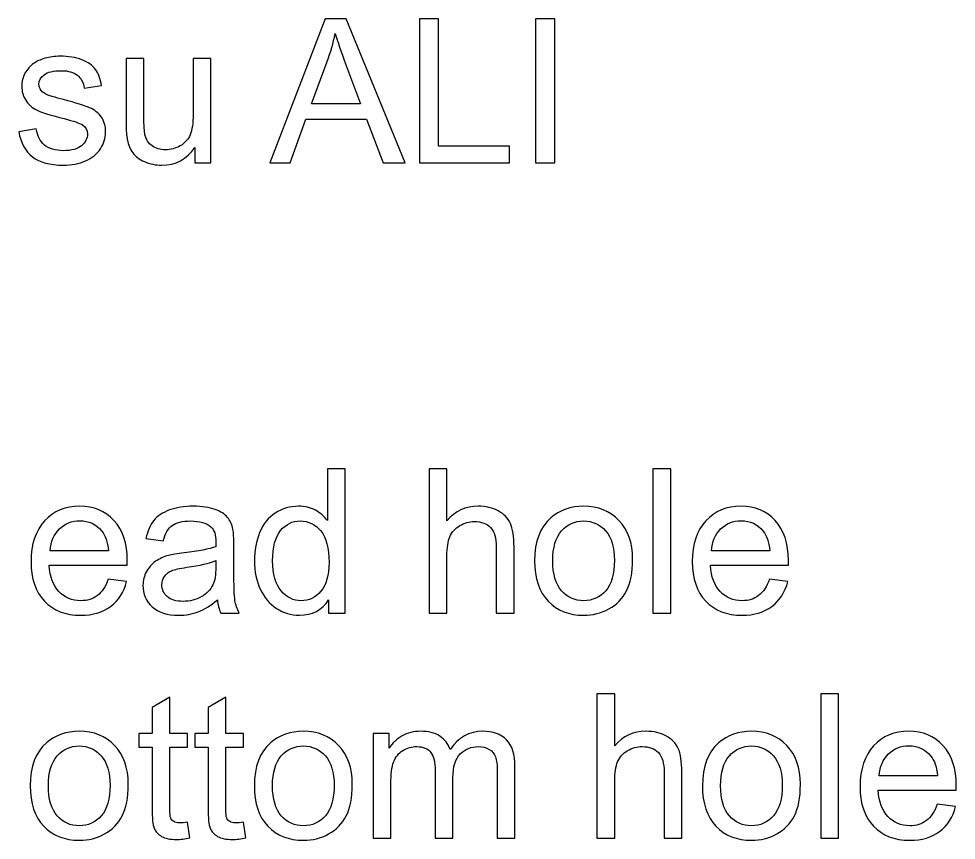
# Model space of a CAD drawing. Header units: centimetres. Extents: x -93 to 10, y -23 to 17.
# Drawn here: x 2.31 to 10.19, y 5.89 to 12.79 of the extents above; entities that cross this region are included whole.
import ezdxf

# ---------------------------------------------------------------- set-up
doc = ezdxf.new("R2010")
doc.units = ezdxf.units.CM
doc.header["$MEASUREMENT"] = 0
doc.layers.add('CASE_LAYER', color=7, linetype='Continuous')

msp = doc.modelspace()

# ---------------------------------------------------------------- linework, layer by layer
at = {"layer": 'CASE_LAYER', "color": 250}
for points, knots in [([(4.42009, 11.57997), (4.42009, 11.57997), (4.88519, 12.79239), (4.88519, 12.79239), (4.88519, 12.79239), (5.06158, 12.79239), (5.06158, 12.79239), (5.06158, 12.79239), (5.55519, 11.57997), (5.55519, 11.57997), (5.55519, 11.57997), (5.37259, 11.57997), (5.37259, 11.57997), (5.37259, 11.57997), (5.23232, 11.94742), (5.23232, 11.94742), (5.23232, 11.94742), (4.72178, 11.94742), (4.72178, 11.94742), (4.72178, 11.94742), (4.59027, 11.57997), (4.59027, 11.57997), (4.59027, 11.57997), (4.42009, 11.57997), (4.42009, 11.57997)], [0, 0, 0, 0, 0.125, 0.125, 0.125, 0.25, 0.25, 0.25, 0.375, 0.375, 0.375, 0.5, 0.5, 0.5, 0.625, 0.625, 0.625, 0.75, 0.75, 0.75, 0.875, 0.875, 0.875, 1, 1, 1, 1]), ([(5.67569, 11.57997), (5.67569, 11.57997), (5.67569, 12.79239), (5.67569, 12.79239), (5.67569, 12.79239), (5.83656, 12.79239), (5.83656, 12.79239), (5.83656, 12.79239), (5.83656, 11.72221), (5.83656, 11.72221), (5.83656, 11.72221), (6.43261, 11.72221), (6.43261, 11.72221), (6.43261, 11.72221), (6.43261, 11.57997), (6.43261, 11.57997), (6.43261, 11.57997), (5.67569, 11.57997), (5.67569, 11.57997)], [0, 0, 0, 0, 0.1666667, 0.1666667, 0.1666667, 0.3333333, 0.3333333, 0.3333333, 0.5, 0.5, 0.5, 0.6666667, 0.6666667, 0.6666667, 0.8333333, 0.8333333, 0.8333333, 1, 1, 1, 1]), ([(6.65133, 11.57997), (6.65133, 11.57997), (6.65133, 12.79239), (6.65133, 12.79239), (6.65133, 12.79239), (6.8122, 12.79239), (6.8122, 12.79239), (6.8122, 12.79239), (6.8122, 11.57997), (6.8122, 11.57997), (6.8122, 11.57997), (6.65133, 11.57997), (6.65133, 11.57997)], [0, 0, 0, 0, 0.25, 0.25, 0.25, 0.5, 0.5, 0.5, 0.75, 0.75, 0.75, 1, 1, 1, 1]), ([(4.76892, 12.07781), (4.76892, 12.07781), (5.18209, 12.07781), (5.18209, 12.07781), (5.18209, 12.07781), (5.05565, 12.41394), (5.05565, 12.41394), (5.01755, 12.5161), (4.98877, 12.60048), (4.96873, 12.66709), (4.95208, 12.58807), (4.92978, 12.51045), (4.90184, 12.43369), (4.90184, 12.43369), (4.76892, 12.07781), (4.76892, 12.07781)], [0, 0, 0, 0, 0.2, 0.2, 0.2, 0.4, 0.4, 0.4, 0.6, 0.6, 0.6, 0.8, 0.8, 0.8, 1, 1, 1, 1]), ([(2.30963, 11.84244), (2.30963, 11.84244), (2.45695, 11.86614), (2.45695, 11.86614), (2.46514, 11.80716), (2.48828, 11.762), (2.5261, 11.73039), (2.56391, 11.69907), (2.61697, 11.68326), (2.68471, 11.68326), (2.75329, 11.68326), (2.80409, 11.69709), (2.83739, 11.72503), (2.87041, 11.75269), (2.88706, 11.78543), (2.88706, 11.82296), (2.88706, 11.85655), (2.8721, 11.88308), (2.84247, 11.90227), (2.82158, 11.91553), (2.77078, 11.93218), (2.69007, 11.95278), (2.58113, 11.98016), (2.50578, 12.00387), (2.46344, 12.0239), (2.42139, 12.04422), (2.3895, 12.07188), (2.36777, 12.10744), (2.34604, 12.14272), (2.33503, 12.18195), (2.33503, 12.22485), (2.33503, 12.26408), (2.34406, 12.3002), (2.36184, 12.3335), (2.37991, 12.3668), (2.40418, 12.39446), (2.43494, 12.41648), (2.45808, 12.43341), (2.48969, 12.4478), (2.52948, 12.45965), (2.56956, 12.47151), (2.61217, 12.47743), (2.65789, 12.47743), (2.72676, 12.47743), (2.78715, 12.46756), (2.83908, 12.44752), (2.89129, 12.42776), (2.92967, 12.40067), (2.95451, 12.3668), (2.97906, 12.33266), (2.99628, 12.28722), (3.00559, 12.23021), (3.00559, 12.23021), (2.85997, 12.20989), (2.85997, 12.20989), (2.85347, 12.25561), (2.83428, 12.29145), (2.80267, 12.31713), (2.77107, 12.34282), (2.72647, 12.35552), (2.66862, 12.35552), (2.6006, 12.35552), (2.55178, 12.34423), (2.52271, 12.32165), (2.49364, 12.29907), (2.47897, 12.27254), (2.47897, 12.24234), (2.47897, 12.22315), (2.48489, 12.20566), (2.49703, 12.19013), (2.50916, 12.17433), (2.52807, 12.16106), (2.55404, 12.15062), (2.56899, 12.14498), (2.61246, 12.13228), (2.68527, 12.11252), (2.79026, 12.08458), (2.86363, 12.06144), (2.9054, 12.04366), (2.94717, 12.02588), (2.97991, 11.99963), (3.00362, 11.96577), (3.02761, 11.93162), (3.03946, 11.88928), (3.03946, 11.83849), (3.03946, 11.7891), (3.02507, 11.74253), (2.996, 11.69879), (2.96693, 11.65504), (2.92516, 11.62117), (2.87069, 11.59719), (2.81594, 11.5732), (2.75413, 11.56134), (2.68527, 11.56134), (2.57125, 11.56134), (2.48405, 11.58505), (2.42422, 11.63218), (2.36438, 11.67959), (2.32628, 11.74959), (2.30963, 11.84244)], [0, 0, 0, 0, 0.030303, 0.030303, 0.030303, 0.0606061, 0.0606061, 0.0606061, 0.0909091, 0.0909091, 0.0909091, 0.1212121, 0.1212121, 0.1212121, 0.1515152, 0.1515152, 0.1515152, 0.1818182, 0.1818182, 0.1818182, 0.2121212, 0.2121212, 0.2121212, 0.2424242, 0.2424242, 0.2424242, 0.2727273, 0.2727273, 0.2727273, 0.3030303, 0.3030303, 0.3030303, 0.3333333, 0.3333333, 0.3333333, 0.3636364, 0.3636364, 0.3636364, 0.3939394, 0.3939394, 0.3939394, 0.4242424, 0.4242424, 0.4242424, 0.4545455, 0.4545455, 0.4545455, 0.4848485, 0.4848485, 0.4848485, 0.5151515, 0.5151515, 0.5151515, 0.5454545, 0.5454545, 0.5454545, 0.5757576, 0.5757576, 0.5757576, 0.6060606, 0.6060606, 0.6060606, 0.6363636, 0.6363636, 0.6363636, 0.6666667, 0.6666667, 0.6666667, 0.6969697, 0.6969697, 0.6969697, 0.7272727, 0.7272727, 0.7272727, 0.7575758, 0.7575758, 0.7575758, 0.7878788, 0.7878788, 0.7878788, 0.8181818, 0.8181818, 0.8181818, 0.8484848, 0.8484848, 0.8484848, 0.8787879, 0.8787879, 0.8787879, 0.9090909, 0.9090909, 0.9090909, 0.9393939, 0.9393939, 0.9393939, 0.969697, 0.969697, 0.969697, 1, 1, 1, 1]), ([(3.78961, 11.57997), (3.78961, 11.57997), (3.78961, 11.71064), (3.78961, 11.71064), (3.72131, 11.61101), (3.62874, 11.56134), (3.51162, 11.56134), (3.45997, 11.56134), (3.41171, 11.57122), (3.36684, 11.59098), (3.32197, 11.61101), (3.28867, 11.63585), (3.26693, 11.66577), (3.2452, 11.69596), (3.22996, 11.73265), (3.22121, 11.77611), (3.21529, 11.80547), (3.21218, 11.85175), (3.21218, 11.91497), (3.21218, 11.91497), (3.21218, 12.45881), (3.21218, 12.45881), (3.21218, 12.45881), (3.3612, 12.45881), (3.3612, 12.45881), (3.3612, 12.45881), (3.3612, 11.97254), (3.3612, 11.97254), (3.3612, 11.89493), (3.3643, 11.84244), (3.37023, 11.81563), (3.37954, 11.7764), (3.3993, 11.74592), (3.42978, 11.72362), (3.45997, 11.70133), (3.49723, 11.69004), (3.54182, 11.69004), (3.58641, 11.69004), (3.62818, 11.70133), (3.66712, 11.72419), (3.70607, 11.74705), (3.73373, 11.77837), (3.7501, 11.8176), (3.76618, 11.85683), (3.77437, 11.91412), (3.77437, 11.98891), (3.77437, 11.98891), (3.77437, 12.45881), (3.77437, 12.45881), (3.77437, 12.45881), (3.92338, 12.45881), (3.92338, 12.45881), (3.92338, 12.45881), (3.92338, 11.57997), (3.92338, 11.57997), (3.92338, 11.57997), (3.78961, 11.57997), (3.78961, 11.57997)], [0, 0, 0, 0, 0.0526316, 0.0526316, 0.0526316, 0.1052632, 0.1052632, 0.1052632, 0.1578947, 0.1578947, 0.1578947, 0.2105263, 0.2105263, 0.2105263, 0.2631579, 0.2631579, 0.2631579, 0.3157895, 0.3157895, 0.3157895, 0.3684211, 0.3684211, 0.3684211, 0.4210526, 0.4210526, 0.4210526, 0.4736842, 0.4736842, 0.4736842, 0.5263158, 0.5263158, 0.5263158, 0.5789474, 0.5789474, 0.5789474, 0.6315789, 0.6315789, 0.6315789, 0.6842105, 0.6842105, 0.6842105, 0.7368421, 0.7368421, 0.7368421, 0.7894737, 0.7894737, 0.7894737, 0.8421053, 0.8421053, 0.8421053, 0.8947368, 0.8947368, 0.8947368, 0.9473684, 0.9473684, 0.9473684, 1, 1, 1, 1]), ([(4.9131, 7.79651), (4.9131, 7.79651), (4.9131, 7.90799), (4.9131, 7.90799), (4.8575, 7.82135), (4.77565, 7.77788), (4.66756, 7.77788), (4.59757, 7.77788), (4.53322, 7.79707), (4.47481, 7.83574), (4.4161, 7.87412), (4.37067, 7.92803), (4.33821, 7.99689), (4.30604, 8.06603), (4.28995, 8.14534), (4.28995, 8.23508), (4.28995, 8.32257), (4.30463, 8.40188), (4.33369, 8.47328), (4.36305, 8.5444), (4.40679, 8.59915), (4.46521, 8.63697), (4.52335, 8.67507), (4.58882, 8.69397), (4.66079, 8.69397), (4.71385, 8.69397), (4.76098, 8.68269), (4.80218, 8.66039), (4.84339, 8.6381), (4.87697, 8.60874), (4.90294, 8.5729), (4.90294, 8.5729), (4.90294, 9.00893), (4.90294, 9.00893), (4.90294, 9.00893), (5.05195, 9.00893), (5.05195, 9.00893), (5.05195, 9.00893), (5.05195, 7.79651), (5.05195, 7.79651), (5.05195, 7.79651), (4.9131, 7.79651), (4.9131, 7.79651)], [0, 0, 0, 0, 0.0714286, 0.0714286, 0.0714286, 0.1428571, 0.1428571, 0.1428571, 0.2142857, 0.2142857, 0.2142857, 0.2857143, 0.2857143, 0.2857143, 0.3571429, 0.3571429, 0.3571429, 0.4285714, 0.4285714, 0.4285714, 0.5, 0.5, 0.5, 0.5714286, 0.5714286, 0.5714286, 0.6428571, 0.6428571, 0.6428571, 0.7142857, 0.7142857, 0.7142857, 0.7857143, 0.7857143, 0.7857143, 0.8571429, 0.8571429, 0.8571429, 0.9285714, 0.9285714, 0.9285714, 1, 1, 1, 1]), ([(5.75806, 7.79651), (5.75806, 7.79651), (5.75806, 9.00893), (5.75806, 9.00893), (5.75806, 9.00893), (5.90707, 9.00893), (5.90707, 9.00893), (5.90707, 9.00893), (5.90707, 8.57262), (5.90707, 8.57262), (5.97622, 8.65362), (6.06342, 8.69397), (6.16897, 8.69397), (6.2336, 8.69397), (6.28977, 8.68127), (6.33774, 8.65559), (6.38544, 8.62991), (6.41959, 8.59463), (6.44019, 8.54948), (6.46079, 8.50432), (6.47095, 8.43856), (6.47095, 8.35277), (6.47095, 8.35277), (6.47095, 7.79651), (6.47095, 7.79651), (6.47095, 7.79651), (6.32194, 7.79651), (6.32194, 7.79651), (6.32194, 7.79651), (6.32194, 8.3522), (6.32194, 8.3522), (6.32194, 8.42643), (6.30585, 8.48062), (6.27396, 8.51448), (6.24179, 8.54835), (6.19663, 8.56528), (6.13793, 8.56528), (6.09419, 8.56528), (6.05298, 8.55399), (6.01432, 8.53113), (5.97565, 8.50827), (5.94828, 8.47723), (5.93163, 8.438), (5.91526, 8.39905), (5.90707, 8.34515), (5.90707, 8.27629), (5.90707, 8.27629), (5.90707, 7.79651), (5.90707, 7.79651), (5.90707, 7.79651), (5.75806, 7.79651), (5.75806, 7.79651)], [0, 0, 0, 0, 0.0588235, 0.0588235, 0.0588235, 0.1176471, 0.1176471, 0.1176471, 0.1764706, 0.1764706, 0.1764706, 0.2352941, 0.2352941, 0.2352941, 0.2941176, 0.2941176, 0.2941176, 0.3529412, 0.3529412, 0.3529412, 0.4117647, 0.4117647, 0.4117647, 0.4705882, 0.4705882, 0.4705882, 0.5294118, 0.5294118, 0.5294118, 0.5882353, 0.5882353, 0.5882353, 0.6470588, 0.6470588, 0.6470588, 0.7058824, 0.7058824, 0.7058824, 0.7647059, 0.7647059, 0.7647059, 0.8235294, 0.8235294, 0.8235294, 0.8823529, 0.8823529, 0.8823529, 0.9411765, 0.9411765, 0.9411765, 1, 1, 1, 1]), ([(7.63821, 7.79651), (7.63821, 7.79651), (7.63821, 9.00893), (7.63821, 9.00893), (7.63821, 9.00893), (7.78723, 9.00893), (7.78723, 9.00893), (7.78723, 9.00893), (7.78723, 7.79651), (7.78723, 7.79651), (7.78723, 7.79651), (7.63821, 7.79651), (7.63821, 7.79651)], [0, 0, 0, 0, 0.25, 0.25, 0.25, 0.5, 0.5, 0.5, 0.75, 0.75, 0.75, 1, 1, 1, 1]), ([(3.06173, 8.08099), (3.06173, 8.08099), (3.21582, 8.06067), (3.21582, 8.06067), (3.19183, 7.97121), (3.14696, 7.9015), (3.08148, 7.85211), (3.01601, 7.80272), (2.93247, 7.77788), (2.83059, 7.77788), (2.70246, 7.77788), (2.60086, 7.81739), (2.52579, 7.89642), (2.45072, 7.97516), (2.41318, 8.08607), (2.41318, 8.22859), (2.41318, 8.37591), (2.451, 8.49049), (2.52692, 8.57177), (2.60284, 8.65334), (2.70133, 8.69397), (2.8224, 8.69397), (2.93953, 8.69397), (3.0352, 8.65418), (3.10942, 8.57431), (3.18365, 8.49444), (3.2209, 8.38212), (3.2209, 8.23734), (3.2209, 8.22859), (3.22062, 8.21533), (3.22005, 8.19783), (3.22005, 8.19783), (2.56558, 8.19783), (2.56558, 8.19783), (2.57123, 8.10159), (2.59832, 8.02765), (2.64743, 7.97657), (2.69625, 7.92549), (2.75749, 7.8998), (2.83059, 7.8998), (2.88506, 7.8998), (2.93162, 7.9142), (2.97001, 7.94298), (3.00867, 7.97177), (3.03915, 8.01777), (3.06173, 8.08099)], [0, 0, 0, 0, 0.0666667, 0.0666667, 0.0666667, 0.1333333, 0.1333333, 0.1333333, 0.2, 0.2, 0.2, 0.2666667, 0.2666667, 0.2666667, 0.3333333, 0.3333333, 0.3333333, 0.4, 0.4, 0.4, 0.4666667, 0.4666667, 0.4666667, 0.5333333, 0.5333333, 0.5333333, 0.6, 0.6, 0.6, 0.6666667, 0.6666667, 0.6666667, 0.7333333, 0.7333333, 0.7333333, 0.8, 0.8, 0.8, 0.8666667, 0.8666667, 0.8666667, 0.9333333, 0.9333333, 0.9333333, 1, 1, 1, 1]), ([(3.9781, 7.90658), (3.92278, 7.85945), (3.86944, 7.82643), (3.81836, 7.80695), (3.76728, 7.78748), (3.71253, 7.77788), (3.65383, 7.77788), (3.55731, 7.77788), (3.48308, 7.80131), (3.43115, 7.84844), (3.37922, 7.89529), (3.35326, 7.9554), (3.35326, 8.0285), (3.35326, 8.07139), (3.36314, 8.11062), (3.38261, 8.14618), (3.40237, 8.18174), (3.42805, 8.20996), (3.45966, 8.23141), (3.49155, 8.25286), (3.52711, 8.26923), (3.5669, 8.28024), (3.59625, 8.28786), (3.64056, 8.2952), (3.69955, 8.30253), (3.81977, 8.31664), (3.90867, 8.33386), (3.9654, 8.35362), (3.96596, 8.37394), (3.96625, 8.38692), (3.96625, 8.39228), (3.96625, 8.45268), (3.95213, 8.49529), (3.92391, 8.52013), (3.88581, 8.55371), (3.82909, 8.57036), (3.75401, 8.57036), (3.68374, 8.57036), (3.63181, 8.55794), (3.59851, 8.53339), (3.56493, 8.50884), (3.54037, 8.46538), (3.52429, 8.40272), (3.52429, 8.40272), (3.37866, 8.42304), (3.37866, 8.42304), (3.39192, 8.48541), (3.41366, 8.53593), (3.44414, 8.57431), (3.47462, 8.6127), (3.51864, 8.64205), (3.57622, 8.66293), (3.63351, 8.68353), (3.70039, 8.69397), (3.77603, 8.69397), (3.8511, 8.69397), (3.91234, 8.68523), (3.95947, 8.66745), (4.00632, 8.64967), (4.04103, 8.62765), (4.06305, 8.60084), (4.08506, 8.57403), (4.10058, 8.54016), (4.10961, 8.49924), (4.11441, 8.47384), (4.11695, 8.42812), (4.11695, 8.36236), (4.11695, 8.36236), (4.11695, 8.16481), (4.11695, 8.16481), (4.11695, 8.0268), (4.12006, 7.9396), (4.12627, 7.90263), (4.13219, 7.86565), (4.14461, 7.83038), (4.16267, 7.79651), (4.16267, 7.79651), (4.00689, 7.79651), (4.00689, 7.79651), (3.99193, 7.82784), (3.98233, 7.86453), (3.9781, 7.90658)], [0, 0, 0, 0, 0.037037, 0.037037, 0.037037, 0.0740741, 0.0740741, 0.0740741, 0.1111111, 0.1111111, 0.1111111, 0.1481481, 0.1481481, 0.1481481, 0.1851852, 0.1851852, 0.1851852, 0.2222222, 0.2222222, 0.2222222, 0.2592593, 0.2592593, 0.2592593, 0.2962963, 0.2962963, 0.2962963, 0.3333333, 0.3333333, 0.3333333, 0.3703704, 0.3703704, 0.3703704, 0.4074074, 0.4074074, 0.4074074, 0.4444444, 0.4444444, 0.4444444, 0.4814815, 0.4814815, 0.4814815, 0.5185185, 0.5185185, 0.5185185, 0.5555556, 0.5555556, 0.5555556, 0.5925926, 0.5925926, 0.5925926, 0.6296296, 0.6296296, 0.6296296, 0.6666667, 0.6666667, 0.6666667, 0.7037037, 0.7037037, 0.7037037, 0.7407407, 0.7407407, 0.7407407, 0.7777778, 0.7777778, 0.7777778, 0.8148148, 0.8148148, 0.8148148, 0.8518519, 0.8518519, 0.8518519, 0.8888889, 0.8888889, 0.8888889, 0.9259259, 0.9259259, 0.9259259, 0.962963, 0.962963, 0.962963, 1, 1, 1, 1]), ([(6.64395, 8.23593), (6.64395, 8.39821), (6.68911, 8.51843), (6.7797, 8.59661), (6.85505, 8.66152), (6.94734, 8.69397), (7.05599, 8.69397), (7.1765, 8.69397), (7.27528, 8.65446), (7.35204, 8.57544), (7.42853, 8.4967), (7.46691, 8.38748), (7.46691, 8.24835), (7.46691, 8.13546), (7.44997, 8.04684), (7.41611, 7.98221), (7.38224, 7.91758), (7.33285, 7.86735), (7.26794, 7.83151), (7.20331, 7.79566), (7.13248, 7.77788), (7.05599, 7.77788), (6.93294, 7.77788), (6.8336, 7.81711), (6.75769, 7.89585), (6.68177, 7.97459), (6.64395, 8.08804), (6.64395, 8.23593)], [0, 0, 0, 0, 0.1111111, 0.1111111, 0.1111111, 0.2222222, 0.2222222, 0.2222222, 0.3333333, 0.3333333, 0.3333333, 0.4444444, 0.4444444, 0.4444444, 0.5555556, 0.5555556, 0.5555556, 0.6666667, 0.6666667, 0.6666667, 0.7777778, 0.7777778, 0.7777778, 0.8888889, 0.8888889, 0.8888889, 1, 1, 1, 1]), ([(8.61724, 8.08099), (8.61724, 8.08099), (8.77133, 8.06067), (8.77133, 8.06067), (8.74734, 7.97121), (8.70247, 7.9015), (8.63699, 7.85211), (8.57152, 7.80272), (8.48798, 7.77788), (8.3861, 7.77788), (8.25797, 7.77788), (8.15637, 7.81739), (8.0813, 7.89642), (8.00623, 7.97516), (7.96869, 8.08607), (7.96869, 8.22859), (7.96869, 8.37591), (8.00651, 8.49049), (8.08243, 8.57177), (8.15835, 8.65334), (8.25684, 8.69397), (8.37791, 8.69397), (8.49504, 8.69397), (8.59071, 8.65418), (8.66493, 8.57431), (8.73916, 8.49444), (8.77641, 8.38212), (8.77641, 8.23734), (8.77641, 8.22859), (8.77613, 8.21533), (8.77556, 8.19783), (8.77556, 8.19783), (8.12109, 8.19783), (8.12109, 8.19783), (8.12674, 8.10159), (8.15383, 8.02765), (8.20294, 7.97657), (8.25176, 7.92549), (8.313, 7.8998), (8.3861, 7.8998), (8.44057, 7.8998), (8.48713, 7.9142), (8.52552, 7.94298), (8.56418, 7.97177), (8.59466, 8.01777), (8.61724, 8.08099)], [0, 0, 0, 0, 0.0666667, 0.0666667, 0.0666667, 0.1333333, 0.1333333, 0.1333333, 0.2, 0.2, 0.2, 0.2666667, 0.2666667, 0.2666667, 0.3333333, 0.3333333, 0.3333333, 0.4, 0.4, 0.4, 0.4666667, 0.4666667, 0.4666667, 0.5333333, 0.5333333, 0.5333333, 0.6, 0.6, 0.6, 0.6666667, 0.6666667, 0.6666667, 0.7333333, 0.7333333, 0.7333333, 0.8, 0.8, 0.8, 0.8666667, 0.8666667, 0.8666667, 0.9333333, 0.9333333, 0.9333333, 1, 1, 1, 1]), ([(2.57405, 8.31975), (2.57405, 8.31975), (3.06342, 8.31975), (3.06342, 8.31975), (3.05693, 8.39369), (3.03802, 8.44901), (3.00726, 8.48598), (2.96013, 8.54327), (2.8986, 8.57206), (2.82325, 8.57206), (2.75495, 8.57206), (2.69766, 8.5492), (2.6511, 8.50348), (2.60481, 8.45776), (2.57913, 8.39651), (2.57405, 8.31975)], [0, 0, 0, 0, 0.2, 0.2, 0.2, 0.4, 0.4, 0.4, 0.6, 0.6, 0.6, 0.8, 0.8, 0.8, 1, 1, 1, 1]), ([(4.44235, 8.2348), (4.44235, 8.12248), (4.46606, 8.03866), (4.51375, 7.98306), (4.56116, 7.92746), (4.61733, 7.8998), (4.68196, 7.8998), (4.74715, 7.8998), (4.80246, 7.92633), (4.84818, 7.97939), (4.89362, 8.03245), (4.91648, 8.11344), (4.91648, 8.22238), (4.91648, 8.34204), (4.89334, 8.4301), (4.84677, 8.48626), (4.80049, 8.54242), (4.7432, 8.57036), (4.67518, 8.57036), (4.60886, 8.57036), (4.55354, 8.54355), (4.50895, 8.48965), (4.46465, 8.43574), (4.44235, 8.35079), (4.44235, 8.2348)], [0, 0, 0, 0, 0.125, 0.125, 0.125, 0.25, 0.25, 0.25, 0.375, 0.375, 0.375, 0.5, 0.5, 0.5, 0.625, 0.625, 0.625, 0.75, 0.75, 0.75, 0.875, 0.875, 0.875, 1, 1, 1, 1]), ([(6.79635, 8.23565), (6.79635, 8.12332), (6.8209, 8.03922), (6.87001, 7.98362), (6.9194, 7.92774), (6.9812, 7.8998), (7.05599, 7.8998), (7.12994, 7.8998), (7.19146, 7.92774), (7.24085, 7.98391), (7.28996, 8.04007), (7.31451, 8.12558), (7.31451, 8.24044), (7.31451, 8.34882), (7.28967, 8.43094), (7.24028, 8.48654), (7.1909, 8.54242), (7.12937, 8.57036), (7.05599, 8.57036), (6.9812, 8.57036), (6.9194, 8.5427), (6.87001, 8.48711), (6.8209, 8.43151), (6.79635, 8.34769), (6.79635, 8.23565)], [0, 0, 0, 0, 0.125, 0.125, 0.125, 0.25, 0.25, 0.25, 0.375, 0.375, 0.375, 0.5, 0.5, 0.5, 0.625, 0.625, 0.625, 0.75, 0.75, 0.75, 0.875, 0.875, 0.875, 1, 1, 1, 1]), ([(8.12956, 8.31975), (8.12956, 8.31975), (8.61893, 8.31975), (8.61893, 8.31975), (8.61244, 8.39369), (8.59353, 8.44901), (8.56277, 8.48598), (8.51564, 8.54327), (8.45411, 8.57206), (8.37876, 8.57206), (8.31046, 8.57206), (8.25317, 8.5492), (8.20661, 8.50348), (8.16032, 8.45776), (8.13464, 8.39651), (8.12956, 8.31975)], [0, 0, 0, 0, 0.2, 0.2, 0.2, 0.4, 0.4, 0.4, 0.6, 0.6, 0.6, 0.8, 0.8, 0.8, 1, 1, 1, 1]), ([(3.96625, 8.23678), (3.91206, 8.21476), (3.83078, 8.19614), (3.72241, 8.1809), (3.66088, 8.17215), (3.61742, 8.16227), (3.59202, 8.15126), (3.56662, 8.14026), (3.54715, 8.12417), (3.53332, 8.10328), (3.51949, 8.08212), (3.51243, 8.05869), (3.51243, 8.03273), (3.51243, 7.9935), (3.52739, 7.96048), (3.55759, 7.93423), (3.58779, 7.90799), (3.63181, 7.89472), (3.68967, 7.89472), (3.74696, 7.89472), (3.79804, 7.90714), (3.84291, 7.93226), (3.88751, 7.95709), (3.92053, 7.99124), (3.94141, 8.03442), (3.9575, 8.06801), (3.9654, 8.1174), (3.9654, 8.18259), (3.9654, 8.18259), (3.96625, 8.23678), (3.96625, 8.23678)], [0, 0, 0, 0, 0.1, 0.1, 0.1, 0.2, 0.2, 0.2, 0.3, 0.3, 0.3, 0.4, 0.4, 0.4, 0.5, 0.5, 0.5, 0.6, 0.6, 0.6, 0.7, 0.7, 0.7, 0.8, 0.8, 0.8, 0.9, 0.9, 0.9, 1, 1, 1, 1]), ([(3.72749, 6.03771), (3.72749, 6.03771), (3.74781, 5.90619), (3.74781, 5.90619), (3.70604, 5.89744), (3.6685, 5.89293), (3.63576, 5.89293), (3.58186, 5.89293), (3.54009, 5.90139), (3.51018, 5.91861), (3.48054, 5.93582), (3.45966, 5.95812), (3.44752, 5.98606), (3.43539, 6.014), (3.42946, 6.0727), (3.42946, 6.16217), (3.42946, 6.16217), (3.42946, 6.66847), (3.42946, 6.66847), (3.42946, 6.66847), (3.31939, 6.66847), (3.31939, 6.66847), (3.31939, 6.66847), (3.31939, 6.78362), (3.31939, 6.78362), (3.31939, 6.78362), (3.42946, 6.78362), (3.42946, 6.78362), (3.42946, 6.78362), (3.42946, 7.00093), (3.42946, 7.00093), (3.42946, 7.00093), (3.57847, 7.09039), (3.57847, 7.09039), (3.57847, 7.09039), (3.57847, 6.78362), (3.57847, 6.78362), (3.57847, 6.78362), (3.72749, 6.78362), (3.72749, 6.78362), (3.72749, 6.78362), (3.72749, 6.66847), (3.72749, 6.66847), (3.72749, 6.66847), (3.57847, 6.66847), (3.57847, 6.66847), (3.57847, 6.66847), (3.57847, 6.1537), (3.57847, 6.1537), (3.57847, 6.11108), (3.58101, 6.08371), (3.58637, 6.07157), (3.59145, 6.05944), (3.59992, 6.04984), (3.61177, 6.0425), (3.62363, 6.03545), (3.64056, 6.03178), (3.66257, 6.03178), (3.67894, 6.03178), (3.70067, 6.03376), (3.72749, 6.03771)], [0, 0, 0, 0, 0.05, 0.05, 0.05, 0.1, 0.1, 0.1, 0.15, 0.15, 0.15, 0.2, 0.2, 0.2, 0.25, 0.25, 0.25, 0.3, 0.3, 0.3, 0.35, 0.35, 0.35, 0.4, 0.4, 0.4, 0.45, 0.45, 0.45, 0.5, 0.5, 0.5, 0.55, 0.55, 0.55, 0.6, 0.6, 0.6, 0.65, 0.65, 0.65, 0.7, 0.7, 0.7, 0.75, 0.75, 0.75, 0.8, 0.8, 0.8, 0.85, 0.85, 0.85, 0.9, 0.9, 0.9, 0.95, 0.95, 0.95, 1, 1, 1, 1]), ([(4.19795, 6.03771), (4.19795, 6.03771), (4.21827, 5.90619), (4.21827, 5.90619), (4.1765, 5.89744), (4.13896, 5.89293), (4.10622, 5.89293), (4.05232, 5.89293), (4.01055, 5.90139), (3.98064, 5.91861), (3.951, 5.93582), (3.93012, 5.95812), (3.91798, 5.98606), (3.90585, 6.014), (3.89992, 6.0727), (3.89992, 6.16217), (3.89992, 6.16217), (3.89992, 6.66847), (3.89992, 6.66847), (3.89992, 6.66847), (3.78985, 6.66847), (3.78985, 6.66847), (3.78985, 6.66847), (3.78985, 6.78362), (3.78985, 6.78362), (3.78985, 6.78362), (3.89992, 6.78362), (3.89992, 6.78362), (3.89992, 6.78362), (3.89992, 7.00093), (3.89992, 7.00093), (3.89992, 7.00093), (4.04893, 7.09039), (4.04893, 7.09039), (4.04893, 7.09039), (4.04893, 6.78362), (4.04893, 6.78362), (4.04893, 6.78362), (4.19795, 6.78362), (4.19795, 6.78362), (4.19795, 6.78362), (4.19795, 6.66847), (4.19795, 6.66847), (4.19795, 6.66847), (4.04893, 6.66847), (4.04893, 6.66847), (4.04893, 6.66847), (4.04893, 6.1537), (4.04893, 6.1537), (4.04893, 6.11108), (4.05147, 6.08371), (4.05683, 6.07157), (4.06191, 6.05944), (4.07038, 6.04984), (4.08223, 6.0425), (4.09409, 6.03545), (4.11102, 6.03178), (4.13303, 6.03178), (4.1494, 6.03178), (4.17113, 6.03376), (4.19795, 6.03771)], [0, 0, 0, 0, 0.05, 0.05, 0.05, 0.1, 0.1, 0.1, 0.15, 0.15, 0.15, 0.2, 0.2, 0.2, 0.25, 0.25, 0.25, 0.3, 0.3, 0.3, 0.35, 0.35, 0.35, 0.4, 0.4, 0.4, 0.45, 0.45, 0.45, 0.5, 0.5, 0.5, 0.55, 0.55, 0.55, 0.6, 0.6, 0.6, 0.65, 0.65, 0.65, 0.7, 0.7, 0.7, 0.75, 0.75, 0.75, 0.8, 0.8, 0.8, 0.85, 0.85, 0.85, 0.9, 0.9, 0.9, 0.95, 0.95, 0.95, 1, 1, 1, 1]), ([(7.16775, 5.90478), (7.16775, 5.90478), (7.16775, 7.1172), (7.16775, 7.1172), (7.16775, 7.1172), (7.31676, 7.1172), (7.31676, 7.1172), (7.31676, 7.1172), (7.31676, 6.68089), (7.31676, 6.68089), (7.38591, 6.76189), (7.47311, 6.80224), (7.57866, 6.80224), (7.64329, 6.80224), (7.69946, 6.78954), (7.74743, 6.76386), (7.79513, 6.73818), (7.82928, 6.7029), (7.84988, 6.65775), (7.87048, 6.61259), (7.88064, 6.54683), (7.88064, 6.46104), (7.88064, 6.46104), (7.88064, 5.90478), (7.88064, 5.90478), (7.88064, 5.90478), (7.73163, 5.90478), (7.73163, 5.90478), (7.73163, 5.90478), (7.73163, 6.46047), (7.73163, 6.46047), (7.73163, 6.5347), (7.71554, 6.58889), (7.68365, 6.62275), (7.65148, 6.65662), (7.60632, 6.67355), (7.54762, 6.67355), (7.50388, 6.67355), (7.46267, 6.66226), (7.42401, 6.6394), (7.38534, 6.61654), (7.35797, 6.5855), (7.34132, 6.54627), (7.32495, 6.50732), (7.31676, 6.45342), (7.31676, 6.38456), (7.31676, 6.38456), (7.31676, 5.90478), (7.31676, 5.90478), (7.31676, 5.90478), (7.16775, 5.90478), (7.16775, 5.90478)], [0, 0, 0, 0, 0.0588235, 0.0588235, 0.0588235, 0.1176471, 0.1176471, 0.1176471, 0.1764706, 0.1764706, 0.1764706, 0.2352941, 0.2352941, 0.2352941, 0.2941176, 0.2941176, 0.2941176, 0.3529412, 0.3529412, 0.3529412, 0.4117647, 0.4117647, 0.4117647, 0.4705882, 0.4705882, 0.4705882, 0.5294118, 0.5294118, 0.5294118, 0.5882353, 0.5882353, 0.5882353, 0.6470588, 0.6470588, 0.6470588, 0.7058824, 0.7058824, 0.7058824, 0.7647059, 0.7647059, 0.7647059, 0.8235294, 0.8235294, 0.8235294, 0.8823529, 0.8823529, 0.8823529, 0.9411765, 0.9411765, 0.9411765, 1, 1, 1, 1]), ([(9.0479, 5.90478), (9.0479, 5.90478), (9.0479, 7.1172), (9.0479, 7.1172), (9.0479, 7.1172), (9.19692, 7.1172), (9.19692, 7.1172), (9.19692, 7.1172), (9.19692, 5.90478), (9.19692, 5.90478), (9.19692, 5.90478), (9.0479, 5.90478), (9.0479, 5.90478)], [0, 0, 0, 0, 0.25, 0.25, 0.25, 0.5, 0.5, 0.5, 0.75, 0.75, 0.75, 1, 1, 1, 1]), ([(2.40641, 6.3442), (2.40641, 6.50648), (2.45157, 6.6267), (2.54216, 6.70488), (2.61751, 6.76979), (2.7098, 6.80224), (2.81845, 6.80224), (2.93896, 6.80224), (3.03774, 6.76273), (3.1145, 6.68371), (3.19099, 6.60497), (3.22937, 6.49575), (3.22937, 6.35662), (3.22937, 6.24373), (3.21243, 6.15511), (3.17857, 6.09048), (3.1447, 6.02585), (3.09531, 5.97562), (3.0304, 5.93978), (2.96577, 5.90393), (2.89494, 5.88615), (2.81845, 5.88615), (2.6954, 5.88615), (2.59606, 5.92538), (2.52015, 6.00412), (2.44423, 6.08286), (2.40641, 6.19631), (2.40641, 6.3442)], [0, 0, 0, 0, 0.1111111, 0.1111111, 0.1111111, 0.2222222, 0.2222222, 0.2222222, 0.3333333, 0.3333333, 0.3333333, 0.4444444, 0.4444444, 0.4444444, 0.5555556, 0.5555556, 0.5555556, 0.6666667, 0.6666667, 0.6666667, 0.7777778, 0.7777778, 0.7777778, 0.8888889, 0.8888889, 0.8888889, 1, 1, 1, 1]), ([(4.2891, 6.3442), (4.2891, 6.50648), (4.33426, 6.6267), (4.42485, 6.70488), (4.5002, 6.76979), (4.59249, 6.80224), (4.70114, 6.80224), (4.82165, 6.80224), (4.92043, 6.76273), (4.99719, 6.68371), (5.07368, 6.60497), (5.11206, 6.49575), (5.11206, 6.35662), (5.11206, 6.24373), (5.09512, 6.15511), (5.06126, 6.09048), (5.02739, 6.02585), (4.978, 5.97562), (4.91309, 5.93978), (4.84846, 5.90393), (4.77763, 5.88615), (4.70114, 5.88615), (4.57809, 5.88615), (4.47875, 5.92538), (4.40284, 6.00412), (4.32692, 6.08286), (4.2891, 6.19631), (4.2891, 6.3442)], [0, 0, 0, 0, 0.1111111, 0.1111111, 0.1111111, 0.2222222, 0.2222222, 0.2222222, 0.3333333, 0.3333333, 0.3333333, 0.4444444, 0.4444444, 0.4444444, 0.5555556, 0.5555556, 0.5555556, 0.6666667, 0.6666667, 0.6666667, 0.7777778, 0.7777778, 0.7777778, 0.8888889, 0.8888889, 0.8888889, 1, 1, 1, 1]), ([(5.28675, 5.90478), (5.28675, 5.90478), (5.28675, 6.78362), (5.28675, 6.78362), (5.28675, 6.78362), (5.42052, 6.78362), (5.42052, 6.78362), (5.42052, 6.78362), (5.42052, 6.65944), (5.42052, 6.65944), (5.4479, 6.70234), (5.48459, 6.73705), (5.53031, 6.76302), (5.57603, 6.78926), (5.62796, 6.80224), (5.68638, 6.80224), (5.75129, 6.80224), (5.80463, 6.7887), (5.84611, 6.76189), (5.8876, 6.73479), (5.91695, 6.69726), (5.93388, 6.64872), (6.00388, 6.75116), (6.09447, 6.80224), (6.20623, 6.80224), (6.29372, 6.80224), (6.36117, 6.77826), (6.40802, 6.73), (6.45515, 6.68174), (6.47885, 6.60751), (6.47885, 6.50732), (6.47885, 6.50732), (6.47885, 5.90478), (6.47885, 5.90478), (6.47885, 5.90478), (6.32984, 5.90478), (6.32984, 5.90478), (6.32984, 5.90478), (6.32984, 6.45793), (6.32984, 6.45793), (6.32984, 6.5172), (6.32476, 6.5601), (6.31517, 6.58635), (6.30557, 6.61259), (6.28807, 6.63348), (6.26239, 6.64956), (6.23699, 6.66565), (6.20707, 6.67355), (6.17293, 6.67355), (6.11084, 6.67355), (6.05947, 6.65295), (6.01855, 6.61203), (5.97763, 6.57082), (5.95731, 6.50507), (5.95731, 6.41475), (5.95731, 6.41475), (5.95731, 5.90478), (5.95731, 5.90478), (5.95731, 5.90478), (5.8083, 5.90478), (5.8083, 5.90478), (5.8083, 5.90478), (5.8083, 6.47515), (5.8083, 6.47515), (5.8083, 6.54119), (5.79616, 6.59086), (5.77189, 6.62388), (5.74762, 6.6569), (5.70782, 6.67355), (5.65279, 6.67355), (5.61102, 6.67355), (5.57236, 6.66255), (5.5368, 6.64053), (5.50124, 6.61852), (5.47556, 6.58635), (5.45947, 6.54373), (5.44367, 6.5014), (5.43576, 6.44015), (5.43576, 6.36029), (5.43576, 6.36029), (5.43576, 5.90478), (5.43576, 5.90478), (5.43576, 5.90478), (5.28675, 5.90478), (5.28675, 5.90478)], [0, 0, 0, 0, 0.0357143, 0.0357143, 0.0357143, 0.0714286, 0.0714286, 0.0714286, 0.1071429, 0.1071429, 0.1071429, 0.1428571, 0.1428571, 0.1428571, 0.1785714, 0.1785714, 0.1785714, 0.2142857, 0.2142857, 0.2142857, 0.25, 0.25, 0.25, 0.2857143, 0.2857143, 0.2857143, 0.3214286, 0.3214286, 0.3214286, 0.3571429, 0.3571429, 0.3571429, 0.3928571, 0.3928571, 0.3928571, 0.4285714, 0.4285714, 0.4285714, 0.4642857, 0.4642857, 0.4642857, 0.5, 0.5, 0.5, 0.5357143, 0.5357143, 0.5357143, 0.5714286, 0.5714286, 0.5714286, 0.6071429, 0.6071429, 0.6071429, 0.6428571, 0.6428571, 0.6428571, 0.6785714, 0.6785714, 0.6785714, 0.7142857, 0.7142857, 0.7142857, 0.75, 0.75, 0.75, 0.7857143, 0.7857143, 0.7857143, 0.8214286, 0.8214286, 0.8214286, 0.8571429, 0.8571429, 0.8571429, 0.8928571, 0.8928571, 0.8928571, 0.9285714, 0.9285714, 0.9285714, 0.9642857, 0.9642857, 0.9642857, 1, 1, 1, 1]), ([(8.05364, 6.3442), (8.05364, 6.50648), (8.0988, 6.6267), (8.18939, 6.70488), (8.26474, 6.76979), (8.35703, 6.80224), (8.46568, 6.80224), (8.58619, 6.80224), (8.68497, 6.76273), (8.76173, 6.68371), (8.83822, 6.60497), (8.8766, 6.49575), (8.8766, 6.35662), (8.8766, 6.24373), (8.85966, 6.15511), (8.8258, 6.09048), (8.79193, 6.02585), (8.74254, 5.97562), (8.67763, 5.93978), (8.613, 5.90393), (8.54217, 5.88615), (8.46568, 5.88615), (8.34263, 5.88615), (8.24329, 5.92538), (8.16738, 6.00412), (8.09146, 6.08286), (8.05364, 6.19631), (8.05364, 6.3442)], [0, 0, 0, 0, 0.1111111, 0.1111111, 0.1111111, 0.2222222, 0.2222222, 0.2222222, 0.3333333, 0.3333333, 0.3333333, 0.4444444, 0.4444444, 0.4444444, 0.5555556, 0.5555556, 0.5555556, 0.6666667, 0.6666667, 0.6666667, 0.7777778, 0.7777778, 0.7777778, 0.8888889, 0.8888889, 0.8888889, 1, 1, 1, 1]), ([(10.02693, 6.18926), (10.02693, 6.18926), (10.18102, 6.16894), (10.18102, 6.16894), (10.15703, 6.07948), (10.11216, 6.00977), (10.04668, 5.96038), (9.98121, 5.91099), (9.89767, 5.88615), (9.79579, 5.88615), (9.66766, 5.88615), (9.56606, 5.92566), (9.49099, 6.00469), (9.41592, 6.08343), (9.37838, 6.19434), (9.37838, 6.33686), (9.37838, 6.48418), (9.4162, 6.59876), (9.49212, 6.68004), (9.56804, 6.76161), (9.66653, 6.80224), (9.7876, 6.80224), (9.90473, 6.80224), (10.0004, 6.76245), (10.07462, 6.68258), (10.14885, 6.60271), (10.1861, 6.49039), (10.1861, 6.34561), (10.1861, 6.33686), (10.18582, 6.3236), (10.18525, 6.3061), (10.18525, 6.3061), (9.53078, 6.3061), (9.53078, 6.3061), (9.53643, 6.20986), (9.56352, 6.13592), (9.61263, 6.08484), (9.66145, 6.03376), (9.72269, 6.00807), (9.79579, 6.00807), (9.85026, 6.00807), (9.89682, 6.02247), (9.93521, 6.05125), (9.97387, 6.08004), (10.00435, 6.12604), (10.02693, 6.18926)], [0, 0, 0, 0, 0.0666667, 0.0666667, 0.0666667, 0.1333333, 0.1333333, 0.1333333, 0.2, 0.2, 0.2, 0.2666667, 0.2666667, 0.2666667, 0.3333333, 0.3333333, 0.3333333, 0.4, 0.4, 0.4, 0.4666667, 0.4666667, 0.4666667, 0.5333333, 0.5333333, 0.5333333, 0.6, 0.6, 0.6, 0.6666667, 0.6666667, 0.6666667, 0.7333333, 0.7333333, 0.7333333, 0.8, 0.8, 0.8, 0.8666667, 0.8666667, 0.8666667, 0.9333333, 0.9333333, 0.9333333, 1, 1, 1, 1]), ([(2.55881, 6.34392), (2.55881, 6.23159), (2.58336, 6.14749), (2.63247, 6.09189), (2.68186, 6.03601), (2.74366, 6.00807), (2.81845, 6.00807), (2.8924, 6.00807), (2.95392, 6.03601), (3.00331, 6.09218), (3.05242, 6.14834), (3.07697, 6.23385), (3.07697, 6.34871), (3.07697, 6.45709), (3.05213, 6.53921), (3.00274, 6.59481), (2.95336, 6.65069), (2.89183, 6.67863), (2.81845, 6.67863), (2.74366, 6.67863), (2.68186, 6.65097), (2.63247, 6.59538), (2.58336, 6.53978), (2.55881, 6.45596), (2.55881, 6.34392)], [0, 0, 0, 0, 0.125, 0.125, 0.125, 0.25, 0.25, 0.25, 0.375, 0.375, 0.375, 0.5, 0.5, 0.5, 0.625, 0.625, 0.625, 0.75, 0.75, 0.75, 0.875, 0.875, 0.875, 1, 1, 1, 1]), ([(4.4415, 6.34392), (4.4415, 6.23159), (4.46605, 6.14749), (4.51516, 6.09189), (4.56455, 6.03601), (4.62635, 6.00807), (4.70114, 6.00807), (4.77509, 6.00807), (4.83661, 6.03601), (4.886, 6.09218), (4.93511, 6.14834), (4.95966, 6.23385), (4.95966, 6.34871), (4.95966, 6.45709), (4.93482, 6.53921), (4.88543, 6.59481), (4.83605, 6.65069), (4.77452, 6.67863), (4.70114, 6.67863), (4.62635, 6.67863), (4.56455, 6.65097), (4.51516, 6.59538), (4.46605, 6.53978), (4.4415, 6.45596), (4.4415, 6.34392)], [0, 0, 0, 0, 0.125, 0.125, 0.125, 0.25, 0.25, 0.25, 0.375, 0.375, 0.375, 0.5, 0.5, 0.5, 0.625, 0.625, 0.625, 0.75, 0.75, 0.75, 0.875, 0.875, 0.875, 1, 1, 1, 1]), ([(8.20604, 6.34392), (8.20604, 6.23159), (8.23059, 6.14749), (8.2797, 6.09189), (8.32909, 6.03601), (8.39089, 6.00807), (8.46568, 6.00807), (8.53963, 6.00807), (8.60115, 6.03601), (8.65054, 6.09218), (8.69965, 6.14834), (8.7242, 6.23385), (8.7242, 6.34871), (8.7242, 6.45709), (8.69936, 6.53921), (8.64997, 6.59481), (8.60059, 6.65069), (8.53906, 6.67863), (8.46568, 6.67863), (8.39089, 6.67863), (8.32909, 6.65097), (8.2797, 6.59538), (8.23059, 6.53978), (8.20604, 6.45596), (8.20604, 6.34392)], [0, 0, 0, 0, 0.125, 0.125, 0.125, 0.25, 0.25, 0.25, 0.375, 0.375, 0.375, 0.5, 0.5, 0.5, 0.625, 0.625, 0.625, 0.75, 0.75, 0.75, 0.875, 0.875, 0.875, 1, 1, 1, 1]), ([(9.53925, 6.42802), (9.53925, 6.42802), (10.02862, 6.42802), (10.02862, 6.42802), (10.02213, 6.50196), (10.00322, 6.55728), (9.97246, 6.59425), (9.92533, 6.65154), (9.8638, 6.68033), (9.78845, 6.68033), (9.72015, 6.68033), (9.66286, 6.65747), (9.6163, 6.61175), (9.57001, 6.56603), (9.54433, 6.50478), (9.53925, 6.42802)], [0, 0, 0, 0, 0.2, 0.2, 0.2, 0.4, 0.4, 0.4, 0.6, 0.6, 0.6, 0.8, 0.8, 0.8, 1, 1, 1, 1])]:
    msp.add_open_spline(points, degree=3, knots=knots, dxfattribs=at)

doc.saveas('drawing.dxf')
